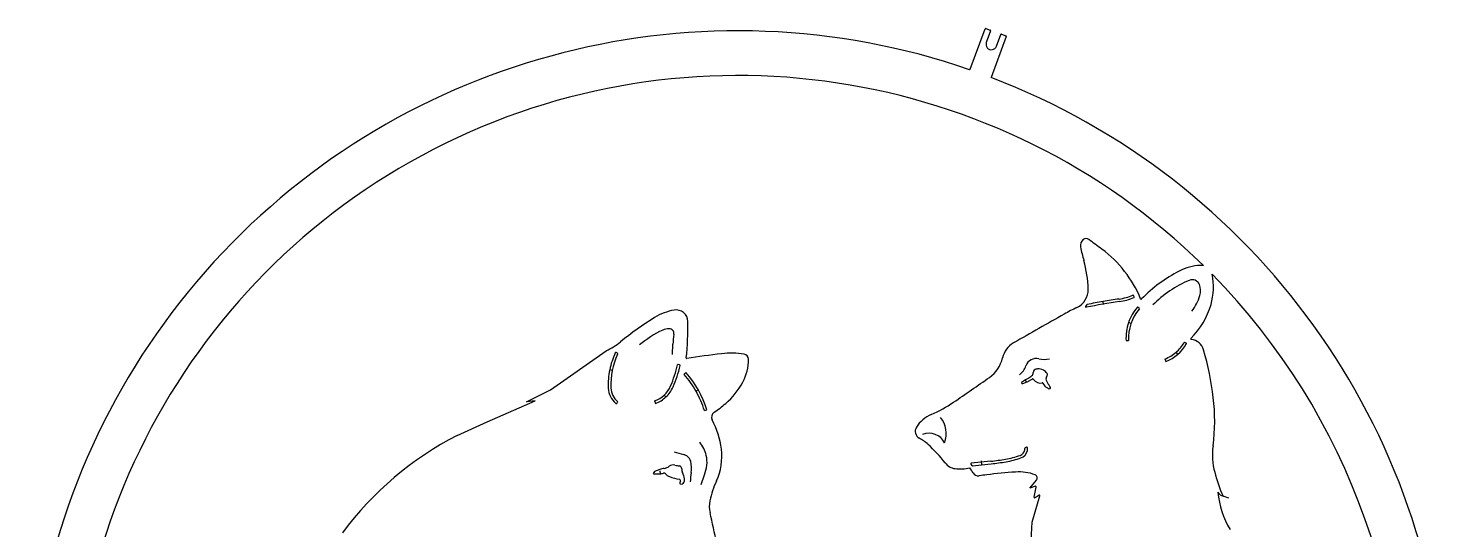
# Model space of a CAD drawing. Extents: x 0.5 to 73.8, y 0.5 to 47.5.
# Drawn here: x 49.79 to 73.79, y 16.11 to 24.59 of the extents above; entities that cross this region are included whole.
import ezdxf

# ---------------------------------------------------------------- set-up
doc = ezdxf.new("R2010")
doc.units = 0
doc.header["$MEASUREMENT"] = 0
doc.layers.add('WHITE', color=7, linetype='CONTINUOUS')

msp = doc.modelspace()

# ---------------------------------------------------------------- linework, layer by layer
at = {"layer": 'WHITE', "linetype": 'Continuous'}
for p, q in [((65.72043, 23.89489), (65.97017, 24.58105)), ((65.98299, 24.58703), (66.05798, 24.55974)), ((66.06395, 24.54692), (65.99151, 24.34789)), ((66.24731, 24.49082), (66.32221, 24.46356)), ((66.32819, 24.45074), (66.07506, 23.75528)), ((66.16206, 24.28582), (66.2345, 24.48484)), ((67.97456, 19.91714), (67.96619, 19.96637)), ((67.9662, 19.96636), (67.97433, 19.96064)), ((68.49393, 20.04704), (68.4836, 20.06867)), ((68.57634, 19.8522), (68.5584, 19.8681)), ((68.39697, 19.60909), (68.40601, 19.61346)), ((68.44427, 19.59283), (68.39698, 19.60909)), ((60.68129, 19.07233), (60.69069, 19.24461)), ((68.35504, 19.30499), (68.3989, 19.30765)), ((69.37018, 19.26295), (69.34917, 19.27454)), ((58.61847, 18.47281), (59.5598, 19.13521)), ((59.75116, 19.09151), (59.72956, 19.10204)), ((69.01238, 18.99507), (69.02805, 18.95393)), ((69.20121, 19.10864), (69.21116, 19.10789)), ((69.23397, 19.07086), (69.20122, 19.10864)), ((59.62134, 18.81174), (59.62962, 18.81724)), ((59.6703, 18.8018), (59.62135, 18.81174)), ((60.80425, 18.89584), (60.78077, 18.90119)), ((60.90266, 18.76126), (60.88439, 18.74556)), ((66.65513, 18.64158), (66.58582, 18.59796)), ((66.64806, 18.64905), (66.66782, 18.60302)), ((66.66781, 18.60302), (66.65851, 18.60673)), ((57.54609, 17.93187), (58.35865, 18.28612)), ((58.21613, 18.27084), (58.61847, 18.47281)), ((58.35865, 18.28612), (58.21613, 18.27084)), ((59.74097, 18.24367), (59.75566, 18.26269)), ((60.38102, 18.28622), (60.39545, 18.24458)), ((60.53884, 18.38883), (60.57302, 18.35234)), ((60.57302, 18.35234), (60.56303, 18.35268)), ((61.12457, 18.47276), (61.08103, 18.44817)), ((61.08103, 18.44817), (61.08366, 18.45775)), ((61.22495, 18.12315), (61.26667, 18.13691)), ((57.0426, 17.70052), (57.54609, 17.93187)), ((60.71089, 17.42157), (60.87062, 17.37684)), ((66.6726, 17.50103), (66.65019, 17.49152)), ((60.37938, 17.09197), (60.35492, 17.05576)), ((60.46942, 17.12476), (60.37938, 17.09197)), ((60.47451, 17.0516), (60.46664, 17.05776)), ((60.46843, 17.10128), (60.4745, 17.05161)), ((65.72949, 17.21355), (65.74705, 17.19131)), ((66.06997, 17.26543), (65.73633, 17.22969)), ((65.75599, 17.18752), (65.91257, 17.20428)), ((65.91257, 17.20428), (65.90486, 17.21059)), ((65.90514, 17.27391), (65.91257, 17.20427)), ((65.91257, 17.20427), (66.07469, 17.22167)), ((60.81742, 16.92892), (60.80822, 16.90364)), ((60.82048, 16.8812), (60.84668, 16.87539)), ((61.16556, 16.87148), (61.22456, 17.03358)), ((66.72817, 16.81006), (66.84072, 16.945)), ((66.82207, 16.84058), (66.72817, 16.81006)), ((66.79975, 16.65822), (66.83492, 16.8291)), ((66.76817, 16.23606), (66.89922, 16.68065)), ((66.88428, 16.69194), (66.815, 16.64777)), ((70.09145, 16.64051), (69.99638, 16.67171)), ((69.99638, 16.67171), (70.00568, 16.66801)), ((66.75161, 15.93124), (66.76817, 16.23606))]:
    msp.add_line(p, q, dxfattribs=at)
for centre, radius, start, end in [((61.79129, 12.54271), 12.00298, 70.95616, 204.2456), ((65.97957, 24.57763), 0.009999, 70.01689, 160), ((66.05456, 24.55034), 0.009999, 339.9917, 70), ((66.2439, 24.48142), 0.009999, 70.05052, 160), ((66.07674, 24.31687), 0.0907, 160, 340.0006), ((66.31879, 24.45416), 0.009999, 339.9917, 70), ((61.79132, 12.5427), 11.247, 45.5697, 188.853), ((65.71103, 23.89831), 0.010001, 251.1458, 339.9964), ((61.79129, 12.54271), 12.00301, 295.7544, 69.09061), ((67.70741, 20.91563), 0.125377, 128.2373, 191.7632), ((70.87974, 21.57617), 3.365769, 191.762, 195.8161), ((67.678, 20.95294), 0.077868, 54.12575, 128.2286), ((52.34926, -0.20255), 26.20305, 53.47121, 54.074), ((65.75176, 20.12354), 1.964008, 1.543547, 15.81616), ((66.75727, 19.24835), 1.997134, 22.50605, 53.47058), ((61.79124, 12.54272), 11.24695, 304.2872, 44.52922), ((70.36391, 18.32098), 2.428457, 117.1695, 135.9417), ((69.66356, 19.6855), 0.894636, 93.33829, 117.1697), ((69.62257, 20.38746), 0.191445, 77.29226, 93.32434), ((68.77354, 20.2078), 1.059245, 344.0495, 11.94804), ((69.62254, 20.38757), 0.191422, 11.9135, 12.80177), ((67.3822, 20.16744), 0.332985, 295.4258, 1.548964), ((70.20686, 18.49668), 1.989083, 113.1992, 134.7917), ((69.47505, 20.20425), 0.131343, 22.71678, 113.208), ((69.3441, 20.14944), 0.273299, 342.6844, 22.71571), ((70.11376, 7.290935), 12.81209, 98.3951, 100.9436), ((70.11375, 7.290934), 12.85607, 99.61615, 100.8374), ((70.1138, 7.291028), 12.85603, 98.39523, 99.61637), ((68.09122, 20.99547), 0.996862, 278.3981, 292.3777), ((68.09125, 20.99556), 1.040928, 278.3943, 292.4503), ((68.4746, 20.0644), 0.00997, 25.40634, 112.6291), ((68.48502, 20.04273), 0.009982, 292.1579, 25.82452), ((68.61158, 20.01667), 0.010049, 202.5805, 315.7816), ((68.76472, 20.32999), 0.880156, 323.3151, 342.6895), ((63.42072, 14.81495), 5.750094, 121.914, 128.9653), ((60.86649, 18.91619), 0.918487, 99.72446, 121.9111), ((60.74494, 19.62543), 0.198864, 1.233679, 99.72345), ((167.8827, -157.8998), 204.1472, 119.515, 119.7918), ((68.98997, 16.78549), 3.411628, 115.4264, 119.5149), ((67.6795, 19.8798), 0.010008, 138.3049, 281.439), ((67.41783, 20.11083), 0.339015, 318.5664, 325.2874), ((69.15125, 19.34999), 0.797438, 139.5743, 161.0418), ((69.15112, 19.34992), 0.75341, 139.5995, 183.2166), ((68.55183, 19.86059), 0.009972, 48.83875, 139.5807), ((68.56978, 19.84469), 0.01003, 319.5777, 48.83986), ((68.52862, 20.27779), 1.313981, 314.6245, 344.0499), ((61.26971, 17.86838), 1.78099, 114.9568, 130.0449), ((60.6244, 19.2549), 0.251694, 88.91727, 114.9506), ((60.62766, 19.42579), 0.080782, 351.7133, 88.93102), ((56.32116, 19.53277), 4.623547, 353.5337, 1.201475), ((69.15112, 19.34992), 0.79743, 161.0347, 183.2307), ((59.10169, 20.1551), 1.118047, 294.1883, 308.9659), ((62.58044, 19.14166), 1.892559, 171.722, 176.8819), ((66.64601, 18.92777), 0.390345, 119.79, 167.5073), ((68.78042, 19.59424), 0.686528, 291.1435, 329.8244), ((68.78052, 19.59421), 0.642494, 310.9052, 329.7797), ((69.34428, 19.26578), 0.010028, 60.81945, 149.5856), ((69.36539, 19.25417), 0.009963, 329.5923, 61.40348), ((69.45862, 19.33548), 0.009974, 134.4626, 263.9074), ((69.43061, 19.08017), 0.246856, 16.15103, 83.73227), ((60.85042, 18.5619), 1.254292, 154.7349, 168.51), ((60.85051, 18.56187), 1.210341, 154.7431, 182.7473), ((59.72523, 19.09307), 0.00995, 64.23212, 155.4235), ((59.74674, 19.08259), 0.01004, 334.8572, 63.66562), ((60.92523, 19.01091), 0.009968, 173.3392, 279.3687), ((62.72466, 8.263628), 10.8869, 96.38054, 99.50507), ((61.68285, 17.5801), 1.512394, 81.96014, 96.38037), ((61.14033, 18.99083), 0.828753, 332.0314, 0.055159), ((61.88221, 18.99153), 0.086884, 0.06164, 81.95657), ((65.734, 19.12978), 0.543748, 304.9976, 347.5134), ((66.83904, 18.81409), 0.1893, 76.95068, 160.0605), ((66.96863, 19.37308), 0.384521, 256.9457, 283.6198), ((68.78043, 19.59424), 0.642554, 291.1629, 310.9099), ((64.80677, 17.74201), 5.060389, 6.824308, 16.14117), ((60.85051, 18.56187), 1.254307, 168.5093, 182.7464), ((58.6601, 19.39392), 2.167219, 336.7861, 346.6587), ((58.66006, 19.39382), 2.211273, 336.788, 346.6638), ((60.77851, 18.89148), 0.009972, 76.91122, 166.3362), ((60.80196, 18.88603), 0.009972, 346.9112, 76.84274), ((60.89089, 18.73798), 0.009984, 130.611, 220.3116), ((59.49192, 17.55033), 1.825209, 29.46614, 40.32948), ((60.90916, 18.75368), 0.009984, 40.61099, 130.6084), ((59.49182, 17.55037), 1.869252, 18.28738, 40.33264), ((66.32355, 19.00096), 0.358997, 309.9998, 340.0799), ((66.71371, 18.76276), 0.070933, 308.9542, 3.601621), ((66.8296, 18.77006), 0.045152, 126.3803, 183.6156), ((66.86465, 18.72251), 0.104204, 93.16971, 126.3851), ((66.86974, 18.63126), 0.195607, 63.63071, 93.18188), ((66.88722, 18.6664), 0.156287, 32.56552, 63.64782), ((66.98542, 18.7292), 0.039712, 319.5115, 32.46613), ((59.95816, 18.51909), 0.360985, 182.7505, 230.0998), ((59.95817, 18.51909), 0.317018, 182.7544, 229.9474), ((60.2275, 18.72169), 0.461726, 289.4195, 336.7844), ((60.2276, 18.72165), 0.505673, 313.0853, 336.7805), ((60.78524, 19.17945), 1.230893, 310.4005, 332.0285), ((32.92579, 65.99326), 57.7501, 304.2599, 304.9951), ((66.60318, 18.59653), 0.017418, 175.3128, 289.4511), ((66.28353, 19.49888), 0.97477, 289.5053, 293.2169), ((67.10689, 17.92442), 0.8476, 118.9082, 122.208), ((66.28354, 19.49888), 0.974794, 293.2167, 296.9289), ((66.49477, 19.03282), 0.418628, 298.9126, 309.0175), ((66.60265, 18.87075), 0.270266, 296.9191, 306.7928), ((66.77537, 18.63975), 0.018194, 32.32661, 126.6593), ((66.90596, 18.72226), 0.136154, 212.28, 283.5947), ((66.94032, 18.58014), 0.009956, 20.08264, 103.5305), ((67.063, 18.62509), 0.120715, 200.1277, 235.8021), ((73.35674, 27.87186), 11.30611, 235.7596, 236.0056), ((67.06439, 18.66172), 0.064158, 139.4678, 200.8919), ((67.32282, 18.76007), 0.34062, 200.8452, 218.139), ((67.05572, 18.52824), 0.03638, 236.0019, 286.6328), ((66.95009, 18.4675), 0.133249, 19.57985, 38.10249), ((67.06192, 18.50725), 0.014499, 286.8699, 19.69522), ((59.7478, 18.26885), 0.009992, 321.9277, 49.91598), ((60.2276, 18.72165), 0.505746, 289.3835, 313.0856), ((59.49192, 17.55034), 1.82521, 18.29013, 29.46613), ((64.16847, 20.12441), 2.251878, 293.3392, 304.2574), ((66.58323, 17.95465), 3.271177, 352.4638, 6.823546), ((59.73297, 18.24977), 0.009995, 230.1148, 322.652), ((61.44686, 18.00972), 0.102123, 124.3645, 207.2213), ((60.08636, 20.00039), 2.309063, 304.3495, 310.4041), ((65.27974, 17.54869), 0.553309, 113.3297, 148.3956), ((64.88052, 17.72996), 0.434323, 339.2085, 39.59734), ((60.01809, 17.27466), 1.504584, 7.532406, 27.22474), ((64.91885, 17.77082), 0.129546, 148.4217, 240.5813), ((59.55989, 12.76596), 5.539619, 117.0278, 143.5878), ((60.65007, 17.21033), 0.622551, 14.33078, 37.25696), ((64.44928, 16.93853), 0.825993, 47.64212, 60.56683), ((65.02598, 17.44715), 0.290621, 26.26869, 112.6728), ((63.30489, 15.68344), 2.524459, 38.00159, 47.64178), ((70.96501, 17.37493), 1.148766, 172.4623, 194.9393), ((60.81005, 17.16072), 0.224444, 59.70715, 74.34387), ((60.84928, 17.22785), 0.146659, 11.95514, 59.70913), ((60.81559, 17.25256), 0.45175, 352.9842, 14.33737), ((60.54329, 17.34402), 0.974842, 334.9205, 7.537626), ((65.65012, 21.18703), 3.944006, 276.1108, 279.7436), ((66.0656, 18.76794), 1.489535, 279.7407, 289.5219), ((66.06559, 18.76793), 1.533528, 279.743, 289.5207), ((66.52135, 17.48254), 0.125696, 289.5141, 347.9109), ((66.52132, 17.48244), 0.169702, 289.5246, 347.9299), ((66.65408, 17.48233), 0.009976, 112.9691, 191.9499), ((66.58736, 17.4683), 0.058162, 348.0055, 11.85919), ((66.67649, 17.49184), 0.009986, 14.80402, 112.9569), ((66.58727, 17.46834), 0.102177, 347.9319, 14.76206), ((60.51185, 18.424), 1.377211, 263.4571, 266.0478), ((60.43773, 17.35168), 0.302289, 266.0547, 276.9888), ((60.60721, 16.74578), 0.403223, 99.31131, 109.9804), ((60.43768, 17.35159), 0.302235, 276.9974, 287.9313), ((60.54025, 17.03459), 0.030925, 40.21006, 107.9075), ((60.50976, 17.34026), 0.199165, 279.305, 306.3019), ((60.69957, 17.16943), 0.177729, 220.2471, 247.97), ((60.69813, 17.08387), 0.118937, 77.19672, 126.3087), ((61.04515, 18.60863), 1.444786, 257.1767, 260.2786), ((60.79332, 17.1384), 0.046862, 354.8369, 80.32681), ((60.95539, 17.12379), 0.115852, 174.851, 206.259), ((60.4891, 16.89348), 0.404248, 10.30745, 26.29277), ((62.13695, 16.89603), 1.15333, 171.0625, 178.9534), ((60.49928, 17.15358), 0.504421, 351.0628, 11.97287), ((60.52459, 17.28835), 0.744899, 340, 352.986), ((65.49922, 17.39793), 0.260235, 218.0008, 262.1563), ((65.54982, 17.76443), 0.630116, 262.1464, 284.7872), ((64.62798, 16.37726), 1.333162, 31.29724, 35.69826), ((65.73738, 17.21972), 0.010017, 96.0535, 218.0482), ((65.75494, 17.19748), 0.010016, 218.0553, 276.0341), ((65.85678, 17.12424), 0.104877, 211.2692, 277.1758), ((67.26664, 6.414141), 10.69726, 94.18677, 96.80342), ((65.65012, 21.18703), 3.988018, 276.1115, 279.7445), ((66.54267, 16.30302), 0.781933, 69.47241, 94.18153), ((72.69086, 17.83532), 2.934948, 194.9376, 203.3571), ((60.9045, 17.67514), 0.723363, 247.9481, 261.6282), ((60.79581, 16.93679), 0.022965, 340.0067, 81.55457), ((60.8242, 16.89783), 0.017, 160, 257.4072), ((61.11503, 16.68524), 0.328888, 138.3023, 144.6792), ((60.81482, 16.95275), 0.073201, 318.2713, 10.27787), ((62.76416, 16.30444), 1.477419, 154.913, 168.6545), ((68.25114, -1.838474), 19.00835, 96.80325, 97.19659), ((66.79671, 16.98167), 0.057284, 320.2049, 69.40422), ((66.8251, 16.83107), 0.010012, 348.6156, 107.6663), ((61.78421, 16.50106), 0.47784, 168.6541, 192.7923), ((66.80966, 16.65621), 0.00998, 168.5332, 302.3264), ((66.88962, 16.68351), 0.010017, 343.4336, 122.3107), ((70.05217, 16.84136), 0.178587, 214.7634, 251.7969), ((71.57085, 16.93839), 1.677155, 186.808, 209.6673), ((34.13028, 10.22103), 27.8802, 10.61899, 12.79454)]:
    msp.add_arc(centre, radius, start, end, dxfattribs=at)

doc.saveas('drawing.dxf')
